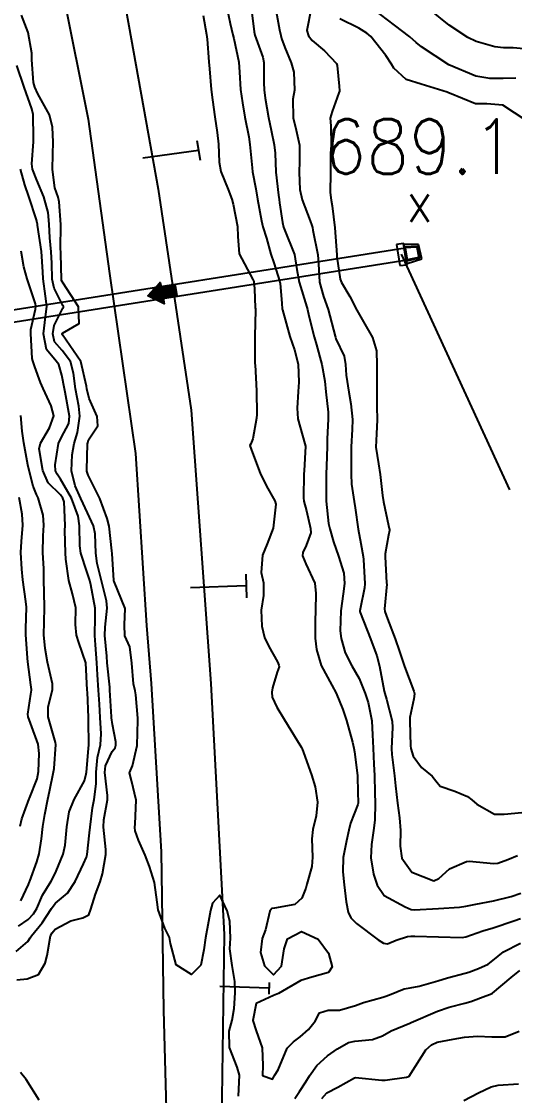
# Model space of a CAD drawing. Header units: metres. Extents: x 298520 to 308411, y 7433745 to 7450750.
# Drawn here: x 300843.5 to 300879.5, y 7448219.8 to 7448298.3 of the extents above; entities that cross this region are included whole.
import ezdxf
from ezdxf.enums import TextEntityAlignment as Align

# ---------------------------------------------------------------- set-up
doc = ezdxf.new("R2010")
doc.units = ezdxf.units.M
doc.header["$LTSCALE"] = 10
doc.linetypes.add('CONTINUO', pattern=[0])
doc.linetypes.add('TRACEJADO', pattern=[8.7, 8, -0.7])
for name, color, linetype in [('BUEIRO', 151, 'Continuous'), ('Curvas de Nivel 1m', 11, 'Continuous'), ('Curvas de Nivel 5m', 15, 'Continuous'), ('Linha Férrea', 251, 'TRACKS'), ('Pontos Cotados', 45, 'Continuous'), ('Pórtico', 62, 'Continuous'), ('TEXTO', 45, 'Continuous')]:
    doc.layers.add(name, color=color, linetype=linetype)
doc.styles.add('Style-STANDARD', font='STANDARD.shx')
doc.linetypes.add('TRACKS', pattern='A,0.15,[130,ltypeshp.shx,S=0.25,R=0,X=0,Y=0],0.15', length=0.3)

# ---------------------------------------------------------------- blocks, each defined once
blk = doc.blocks.new('ELVTXT_55')
at = {"layer": 'Pontos Cotados', "linetype": 'Continuous', "style": 'Style-STANDARD'}
for s, height, p in [('689.1', 4, (0, 4)), ('x', 3, (0, 0))]:
    blk.add_text(s, height=height, dxfattribs=at).set_placement(p, align=Align.MIDDLE_CENTER)

msp = doc.modelspace()

# ---------------------------------------------------------------- hatches: boundary and pattern name
at = {"layer": 'TEXTO'}
msp.add_hatch(color=256, dxfattribs=at).paths.add_polyline_path([(300854.861, 7448278.284), (300853.862, 7448278.103), (300853.939, 7448277.68), (300852.73, 7448278.272), (300853.653, 7448279.252), (300853.73, 7448278.83), (300854.729, 7448279.011)])

# ---------------------------------------------------------------- linework, layer by layer
at = {"layer": 'BUEIRO', "linetype": 'TRACEJADO', "flags": 128}
for points in [[(300837.455, 7448276.392), (300871.548, 7448281.778)], [(300837.581, 7448275.501), (300871.689, 7448280.889)]]:
    msp.add_lwpolyline(points, dxfattribs=at)
at = {"layer": 'BUEIRO', "linetype": 'CONTINUO'}
for points in [[(300871.164, 7448280.474, 688.733), (300871.674, 7448280.539, 688.734), (300871.424, 7448282.082, 688.728), (300870.929, 7448282.008, 688.726)], [(300870.929, 7448282.008, 688.726), (300871.164, 7448280.474, 688.733)], [(300871.674, 7448280.539, 688.734), (300871.707, 7448280.571, 688.59), (300871.698, 7448280.627, 688.45), (300871.665, 7448280.833, 688.446), (300871.505, 7448281.823, 688.45), (300871.474, 7448282.013, 688.449), (300871.465, 7448282.073, 688.605), (300871.424, 7448282.082, 688.728)], [(300872.529, 7448282.013, 688.302), (300871.474, 7448282.013, 688.449)], [(300871.665, 7448280.833, 688.446), (300872.603, 7448281.034, 688.292), (300872.443, 7448281.869, 688.298), (300871.505, 7448281.823, 688.45)], [(300871.505, 7448281.823, 688.45), (300871.548, 7448281.778, 687.752), (300871.69, 7448280.885, 687.764), (300871.665, 7448280.833, 688.446)], [(300872.413, 7448281.815, 687.707), (300871.548, 7448281.778, 687.752)], [(300872.443, 7448281.869, 688.298), (300872.413, 7448281.815, 687.707), (300872.551, 7448281.06, 687.717), (300872.603, 7448281.034, 688.292)], [(300872.766, 7448280.963, 688.285), (300872.529, 7448282.013, 688.302)], [(300872.551, 7448281.06, 687.717), (300871.69, 7448280.885, 687.764)], [(300871.698, 7448280.627, 688.45), (300872.766, 7448280.963, 688.285)]]:
    msp.add_polyline3d(points, dxfattribs=at)
at = {"layer": 'Curvas de Nivel 1m', "flags": 128}
for points, elevation in [([(300858.526, 7448299.343), (300858.765, 7448298.164), (300858.959, 7448297.338), (300859.027, 7448297.061), (300859.389, 7448295.333), (300859.448, 7448294.61), (300859.517, 7448293.332), (300859.65, 7448292.379), (300859.838, 7448291.328), (300860.115, 7448289.879), (300860.2, 7448289.325), (300860.359, 7448287.609), (300860.399, 7448287.322), (300860.624, 7448286.09), (300860.764, 7448285.318), (300861.039, 7448283.755), (300861.154, 7448283.312), (300861.408, 7448282.48), (300861.731, 7448281.302), (300861.944, 7448280.687), (300862.396, 7448279.292), (300862.418, 7448279.169), (300862.527, 7448277.735), (300862.564, 7448277.29), (300862.576, 7448277.236), (300863.126, 7448275.284), (300863.455, 7448274.309), (300863.723, 7448273.278), (300863.782, 7448271.948), (300863.737, 7448271.277), (300863.648, 7448270.06), (300863.71, 7448269.277), (300864.229, 7448267.447), (300864.261, 7448267.271), (300864.165, 7448265.483), (300864.153, 7448265.272), (300864.11, 7448263.518), (300864.151, 7448263.272), (300864.346, 7448262.552), (300864.638, 7448261.267), (300864.655, 7448260.94), (300864.314, 7448260.023), (300864.069, 7448259.51), (300864.05, 7448259.273), (300864.297, 7448258.694), (300864.946, 7448257.263), (300865.02, 7448256.514), (300864.996, 7448255.263), (300864.984, 7448254.525), (300864.976, 7448253.263), (300865.067, 7448252.419), (300865.423, 7448251.258), (300866.191, 7448249.807), (300866.504, 7448249.245), (300866.986, 7448248.052), (300867.271, 7448247.233), (300867.712, 7448245.653), (300867.8, 7448245.225), (300867.849, 7448244.943), (300868.058, 7448243.221), (300868.065, 7448243.173), (300868.101, 7448242.001), (300868.12, 7448241.22), (300868.114, 7448241.198), (300868.091, 7448241.11), (300867.565, 7448239.733), (300867.433, 7448239.229), (300867.257, 7448238.434), (300867.022, 7448237.235), (300866.984, 7448236.188), (300867.09, 7448235.234), (300867.249, 7448233.987), (300867.379, 7448233.229), (300867.572, 7448232.81), (300867.985, 7448232.403), (300869.585, 7448231.204), (300869.969, 7448230.958), (300870.253, 7448230.912), (300870.895, 7448231.191), (300871.711, 7448231.447), (300871.976, 7448231.47), (300872.269, 7448231.469), (300873.976, 7448231.425), (300875.725, 7448231.383), (300875.976, 7448231.429), (300877.24, 7448231.858), (300877.983, 7448232.088), (300879.489, 7448232.588), (300879.99, 7448232.781)], 694), ([(300860.301, 7448299.325), (300860.517, 7448297.562), (300860.567, 7448297.322), (300860.748, 7448296.783), (300861.135, 7448295.712), (300861.211, 7448295.313), (300861.226, 7448293.821), (300861.239, 7448293.312), (300861.306, 7448292.709), (300861.554, 7448291.307), (300861.753, 7448290.383), (300861.982, 7448289.3), (300862.047, 7448288.689), (300862.102, 7448287.298), (300862.281, 7448285.632), (300862.333, 7448285.294), (300862.371, 7448285.054), (300862.596, 7448283.634), (300862.666, 7448283.289), (300862.716, 7448283.164), (300863.452, 7448281.281), (300863.634, 7448280.198), (300863.799, 7448279.277), (300864.357, 7448277.439), (300864.404, 7448277.271), (300864.516, 7448276.801), (300864.897, 7448275.266), (300865.058, 7448274.694), (300865.462, 7448273.26), (300865.684, 7448272.028), (300865.764, 7448271.257), (300865.918, 7448269.765), (300865.925, 7448269.255), (300865.852, 7448267.813), (300865.854, 7448267.255), (300865.813, 7448265.824), (300865.788, 7448265.256), (300865.765, 7448263.85), (300865.784, 7448263.256), (300865.959, 7448261.632), (300866.036, 7448261.253), (300866.319, 7448260.293), (300866.682, 7448259.244), (300867.057, 7448258.005), (300867.114, 7448257.238), (300867.027, 7448256.483), (300866.843, 7448255.241), (300866.797, 7448253.8), (300866.872, 7448253.24), (300867.176, 7448252.189), (300867.663, 7448251.228), (300868.199, 7448250.299), (300868.632, 7448249.216), (300868.841, 7448248.548), (300869.113, 7448247.21), (300869.168, 7448246.189), (300869.203, 7448245.209), (300869.272, 7448244.058), (300869.307, 7448243.208), (300869.346, 7448241.962), (300869.364, 7448241.207), (300869.33, 7448239.952), (300869.245, 7448239.208), (300869.088, 7448238.174), (300869.043, 7448237.21), (300869.241, 7448235.998), (300869.501, 7448235.205), (300870.012, 7448234.458), (300871.557, 7448233.627), (300871.995, 7448233.425), (300872.209, 7448233.391), (300873.997, 7448233.511), (300875.535, 7448233.597), (300875.998, 7448233.671), (300876.705, 7448233.824), (300878.003, 7448234.065), (300879.291, 7448234.376), (300880.008, 7448234.623)], 693), ([(300862.084, 7448299.3), (300862.364, 7448297.691), (300862.461, 7448297.294), (300862.522, 7448297.065), (300862.744, 7448296.423), (300863.21, 7448295.285), (300863.409, 7448294.6), (300863.452, 7448293.283), (300863.347, 7448292.639), (300863.353, 7448291.283), (300863.588, 7448290.366), (300863.826, 7448289.278), (300863.832, 7448288.097), (300863.803, 7448287.278), (300863.858, 7448286.044), (300864.016, 7448285.276), (300864.598, 7448283.747), (300864.74, 7448283.413), (300864.773, 7448283.267), (300864.805, 7448283.053), (300865.157, 7448281.264), (300865.213, 7448280.607), (300865.287, 7448279.263), (300865.57, 7448278.222), (300865.911, 7448277.256), (300866.429, 7448275.316), (300866.448, 7448275.25), (300866.492, 7448275.132), (300867.094, 7448273.856), (300867.181, 7448273.239), (300867.241, 7448272.459), (300867.429, 7448271.235), (300867.571, 7448270.37), (300867.705, 7448269.231), (300867.683, 7448268.498), (300867.597, 7448267.232), (300867.612, 7448266.004), (300867.611, 7448265.231), (300867.629, 7448264.494), (300867.824, 7448263.228), (300867.896, 7448262.774), (300868.126, 7448261.223), (300868.317, 7448260.174), (300868.484, 7448259.218), (300868.506, 7448259.013), (300868.598, 7448257.217), (300868.575, 7448256.921), (300868.255, 7448255.367), (300868.228, 7448255.245), (300868.227, 7448255.22), (300868.226, 7448255.194), (300868.252, 7448255.124), (300869.007, 7448253.212), (300869.473, 7448251.955), (300869.685, 7448251.205), (300870.008, 7448249.379), (300870.057, 7448249.201), (300870.179, 7448248.799), (300870.597, 7448247.196), (300870.636, 7448246.715), (300870.561, 7448245.196), (300870.579, 7448244.745), (300870.76, 7448243.194), (300870.84, 7448242.458), (300870.996, 7448241.191), (300871.133, 7448240.134), (300871.208, 7448239.189), (300871.183, 7448238.057), (300871.31, 7448237.187), (300872.027, 7448236.145), (300873.645, 7448235.529), (300874.021, 7448235.703), (300874.781, 7448236.393), (300876.04, 7448236.942), (300876.219, 7448236.949), (300878.038, 7448236.779), (300878.321, 7448236.815), (300879.051, 7448237.09), (300879.751, 7448237.377)], 692), ([(300864.67, 7448299.271), (300864.375, 7448297.657), (300864.48, 7448297.273), (300864.749, 7448296.921), (300865.647, 7448296.162), (300866.534, 7448295.243), (300866.592, 7448295.102), (300866.716, 7448293.583), (300866.743, 7448293.24), (300866.74, 7448293.212), (300866.711, 7448293.107), (300866.214, 7448291.723), (300866.07, 7448291.249), (300866.118, 7448290.689), (300866.131, 7448289.248), (300866.099, 7448288.69), (300866.088, 7448287.248), (300866.064, 7448285.805), (300866.132, 7448285.247), (300866.216, 7448284.853), (300866.415, 7448283.243), (300866.549, 7448281.265), (300866.562, 7448281.125), (300866.793, 7448279.494), (300866.895, 7448279.245), (300867.51, 7448278.212), (300868.014, 7448277.228), (300868.51, 7448276.368), (300869.163, 7448275.213), (300869.453, 7448274.241), (300869.483, 7448273.21), (300869.482, 7448272.186), (300869.487, 7448271.21), (300869.472, 7448270.17), (300869.501, 7448269.209), (300869.447, 7448268.175), (300869.404, 7448267.21), (300869.59, 7448266.003), (300869.728, 7448265.206), (300869.883, 7448263.68), (300869.956, 7448263.204), (300870.336, 7448261.483), (300870.389, 7448261.255), (300870.404, 7448261.199), (300870.403, 7448261.128), (300870.326, 7448260.767), (300870.086, 7448259.423), (300870.083, 7448259.202), (300870.198, 7448257.286), (300870.2, 7448257.201), (300870.052, 7448255.406), (300870.065, 7448255.202), (300870.248, 7448254.663), (300870.82, 7448253.194), (300871.139, 7448252.276), (300871.504, 7448251.187), (300872.186, 7448249.375), (300872.23, 7448249.179), (300872.179, 7448248.821), (300871.9, 7448247.448), (300871.892, 7448247.183), (300871.942, 7448245.376), (300871.959, 7448245.182), (300872.127, 7448244.624), (300872.755, 7448243.806), (300873.524, 7448243.159), (300873.791, 7448242.836), (300874.106, 7448242.429), (300875.175, 7448242.066), (300876.098, 7448241.681), (300876.418, 7448241.447), (300876.778, 7448241.12), (300878.082, 7448240.387), (300878.793, 7448240.382), (300880.084, 7448240.505)], 691), ([(300879.644, 7448294.17), (300878.723, 7448294.145), (300877.744, 7448294.135), (300876.725, 7448294.311), (300874.733, 7448295.15), (300872.746, 7448296.458), (300872.353, 7448296.78), (300871.89, 7448297.183), (300870.766, 7448298.055), (300869.248, 7448299.215)], 692), ([(300880.745, 7448296.276), (300879.447, 7448296.392), (300878.746, 7448296.38), (300878.094, 7448296.457), (300876.75, 7448296.855), (300876.129, 7448297.136), (300874.766, 7448298.035), (300873.376, 7448299.164)], 693), ([(300880.403, 7448291.083), (300878.699, 7448292.2), (300877.526, 7448292.293), (300876.7, 7448292.297), (300874.795, 7448293.066), (300874.712, 7448293.102), (300874.61, 7448293.151), (300872.719, 7448293.732), (300871.617, 7448294.081), (300870.73, 7448294.904), (300870.552, 7448295.202), (300870.128, 7448295.817), (300869.034, 7448297.217), (300868.757, 7448297.462), (300868.171, 7448297.817), (300866.772, 7448298.517)], 691), ([(300843.158, 7448228.291), (300843.931, 7448228.366), (300844.752, 7448228.685), (300845.232, 7448229.497), (300845.376, 7448230.072), (300845.623, 7448231.493), (300845.736, 7448231.732), (300845.978, 7448231.98), (300847.115, 7448232.604), (300847.987, 7448232.819), (300848.418, 7448233.026), (300848.584, 7448233.454), (300848.922, 7448234.538), (300849.265, 7448235.448), (300849.436, 7448236.039), (300849.678, 7448237.444), (300849.672, 7448237.818), (300849.504, 7448239.446), (300849.527, 7448239.989), (300849.791, 7448241.443), (300849.794, 7448241.745), (300849.588, 7448243.445), (300849.636, 7448243.929), (300850.136, 7448244.96), (300850.341, 7448245.236), (300850.406, 7448245.436), (300850.393, 7448245.684), (300850.158, 7448246.94), (300850.097, 7448247.441), (300850.09, 7448247.514), (300849.968, 7448249.442), (300849.953, 7448249.676), (300849.778, 7448251.444), (300849.733, 7448251.93), (300849.602, 7448253.446), (300849.619, 7448254.067), (300849.768, 7448255.445), (300849.728, 7448255.978), (300849.359, 7448257.449), (300849.043, 7448258.705), (300848.936, 7448259.454), (300848.895, 7448260.884), (300848.776, 7448261.456), (300848.342, 7448262.415), (300847.847, 7448263.465), (300847.438, 7448264.394), (300847.173, 7448265.472), (300847.206, 7448266.656), (300847.364, 7448267.47), (300847.604, 7448268.275), (300847.769, 7448269.467), (300847.694, 7448270.207), (300847.465, 7448271.47), (300847.315, 7448272.621), (300847.093, 7448273.474), (300846.481, 7448274.27), (300845.915, 7448274.917), (300845.786, 7448275.491), (300845.901, 7448276.09), (300846.521, 7448277.362), (300846.569, 7448277.432), (300846.567, 7448277.48), (300846.524, 7448277.56), (300845.884, 7448278.837), (300845.754, 7448279.492), (300845.726, 7448280.663), (300845.668, 7448281.493), (300845.577, 7448282.496), (300845.529, 7448283.496), (300845.448, 7448284.344), (300845.134, 7448285.502), (300844.631, 7448286.712), (300844.314, 7448287.513), (300844.26, 7448287.901), (300844.372, 7448289.513), (300844.382, 7448289.797), (300844.352, 7448291.513), (300844.268, 7448291.936), (300843.7, 7448293.52), (300843.155, 7448295.099)], 694), ([(300843.12, 7448230.354), (300843.966, 7448231.078), (300844.13, 7448231.349), (300844.243, 7448231.507), (300845.025, 7448232.457), (300845.709, 7448233.493), (300845.809, 7448233.678), (300845.999, 7448233.889), (300846.871, 7448234.616), (300847.417, 7448235.469), (300848.036, 7448236.774), (300848.252, 7448237.247), (300848.306, 7448237.457), (300848.481, 7448239.033), (300848.514, 7448239.455), (300848.689, 7448240.849), (300848.81, 7448241.453), (300848.955, 7448242.6), (300848.953, 7448243.452), (300849.053, 7448244.527), (300849.277, 7448245.449), (300849.341, 7448246.258), (300849.257, 7448247.449), (300849.201, 7448248.421), (300849.146, 7448249.45), (300849.071, 7448250.58), (300849.003, 7448251.452), (300848.905, 7448252.774), (300848.869, 7448253.454), (300848.897, 7448254.802), (300848.886, 7448255.454), (300848.583, 7448257.152), (300848.503, 7448257.458), (300848.289, 7448258.112), (300847.846, 7448259.465), (300847.77, 7448260.006), (300847.758, 7448261.466), (300847.649, 7448262.157), (300847.158, 7448263.472), (300846.367, 7448264.865), (300846.11, 7448265.224), (300845.995, 7448265.486), (300845.958, 7448265.907), (300846.214, 7448267.483), (300846.407, 7448267.891), (300846.955, 7448268.937), (300847.018, 7448269.474), (300846.695, 7448271.232), (300846.651, 7448271.478), (300846.463, 7448272.47), (300846.241, 7448273.254), (300846.045, 7448273.486), (300845.329, 7448274.345), (300845.105, 7448275.501), (300845.27, 7448276.74), (300845.368, 7448277.497), (300845.264, 7448278.233), (300845.081, 7448279.502), (300845.062, 7448280.016), (300844.962, 7448281.504), (300844.68, 7448283.421), (300844.671, 7448283.509), (300844.662, 7448283.578), (300844.596, 7448283.818), (300844.036, 7448285.516), (300843.757, 7448286.388), (300843.437, 7448287.522)], 693), ([(300843.284, 7448232.213), (300843.985, 7448232.698), (300844.393, 7448233.101), (300844.622, 7448233.504), (300845.034, 7448234.473), (300845.673, 7448235.494), (300845.805, 7448235.713), (300846.03, 7448236.232), (300846.549, 7448237.482), (300846.704, 7448238.134), (300846.808, 7448239.479), (300846.994, 7448240.562), (300847.364, 7448241.471), (300848.107, 7448242.84), (300848.24, 7448243.331), (300848.254, 7448243.459), (300848.399, 7448245.197), (300848.42, 7448245.457), (300848.401, 7448247.217), (300848.394, 7448247.458), (300848.321, 7448249.319), (300848.315, 7448249.459), (300848.213, 7448251.46), (300847.687, 7448252.927), (300847.526, 7448253.467), (300847.456, 7448254.252), (300847.469, 7448255.468), (300847.241, 7448256.497), (300846.969, 7448257.473), (300846.757, 7448259.016), (300846.725, 7448259.476), (300846.683, 7448261.121), (300846.688, 7448261.476), (300846.621, 7448263.206), (300846.537, 7448263.478), (300846.355, 7448263.73), (300845.463, 7448264.592), (300845.068, 7448265.5), (300844.805, 7448267.096), (300844.887, 7448267.503), (300845.543, 7448268.622), (300845.86, 7448269.488), (300845.684, 7448270.241), (300845.093, 7448271.5), (300844.896, 7448271.942), (300844.469, 7448273.076), (300844.33, 7448273.511), (300844.289, 7448273.697), (300844.177, 7448275.513), (300844.198, 7448275.813), (300844.52, 7448277.301), (300844.546, 7448277.486), (300844.548, 7448277.51), (300844.546, 7448277.532), (300844.525, 7448277.67), (300843.922, 7448279.516), (300843.681, 7448280.39), (300843.487, 7448281.521)], 692), ([(300843.452, 7448234.064), (300844.019, 7448235.254), (300844.094, 7448235.437), (300844.119, 7448235.509), (300844.63, 7448236.911), (300844.806, 7448237.502), (300844.964, 7448238.591), (300845.066, 7448239.5), (300845.217, 7448240.358), (300845.434, 7448241.497), (300845.556, 7448242.038), (300845.854, 7448243.493), (300845.883, 7448243.726), (300846.016, 7448245.491), (300845.998, 7448245.638), (300845.451, 7448247.497), (300845.466, 7448248.201), (300845.771, 7448249.494), (300845.761, 7448249.923), (300845.408, 7448251.498), (300845.238, 7448252.509), (300845.15, 7448253.496), (300845.166, 7448254.42), (300845.199, 7448255.496), (300845.167, 7448256.6), (300845.148, 7448257.497), (300845.127, 7448258.333), (300845.063, 7448259.499), (300845.101, 7448260.719), (300845.143, 7448261.498), (300845.094, 7448262.252), (300844.729, 7448263.504), (300844.602, 7448263.753), (300844.361, 7448264.364), (300844.063, 7448265.513), (300843.976, 7448265.917), (300843.676, 7448267.517), (300843.554, 7448268.376), (300843.469, 7448269.52)], 691), ([(300863.497, 7448219.606), (300863.836, 7448220.139), (300864.286, 7448220.826), (300864.549, 7448221.263), (300865.091, 7448222.027), (300865.868, 7448222.745), (300866.602, 7448223.239), (300867.408, 7448223.699), (300867.882, 7448223.814), (300869.16, 7448223.931), (300869.888, 7448224.202), (300870.53, 7448224.557), (300871.902, 7448225.132), (300871.934, 7448225.148), (300871.986, 7448225.179), (300873.911, 7448226.007), (300874.768, 7448226.288), (300875.917, 7448226.582), (300876.347, 7448226.698), (300877.449, 7448227.115), (300877.792, 7448227.243), (300877.925, 7448227.317), (300879.307, 7448228.46), (300879.942, 7448228.978)], 696), ([(300865.456, 7448219.626), (300865.835, 7448220.027), (300866.625, 7448220.454), (300867.852, 7448221.13), (300867.927, 7448221.144), (300869.849, 7448220.956), (300870.087, 7448220.96), (300871.647, 7448221.182), (300871.814, 7448221.219), (300871.854, 7448221.257), (300873.068, 7448223.162), (300873.485, 7448223.55), (300873.882, 7448223.732), (300875.062, 7448223.961), (300875.887, 7448224.094), (300876.838, 7448224.171), (300877.888, 7448224.118), (300878.851, 7448224.133), (300879.895, 7448224.532)], 697), ([(300844.8, 7448219.5), (300843.848, 7448220.998), (300843.423, 7448221.514)], 694), ([(300875.828, 7448219.466), (300876.922, 7448220.033), (300877.843, 7448220.477), (300878.361, 7448220.586), (300879.847, 7448220.699)], 698)]:
    msp.add_lwpolyline(points, dxfattribs=dict(at, elevation=elevation))
at = {"layer": 'Curvas de Nivel 5m', "flags": 128}
for points, elevation in [([(300859.376, 7448219.779), (300859.45, 7448221.324), (300859.266, 7448221.919), (300858.705, 7448223.332), (300858.675, 7448224.549), (300858.897, 7448225.33), (300859.054, 7448226.186), (300859.123, 7448227.328), (300859.099, 7448228.16), (300858.899, 7448229.33), (300858.738, 7448230.555), (300858.792, 7448231.332), (300858.733, 7448232.585), (300858.534, 7448233.335), (300858.01, 7448234.471), (300857.461, 7448233.889), (300857.328, 7448233.35), (300857.179, 7448232.546), (300856.962, 7448231.355), (300856.844, 7448230.472), (300856.616, 7448229.36), (300855.936, 7448228.678), (300854.822, 7448229.381), (300854.398, 7448230.954), (300854.317, 7448231.387), (300853.98, 7448232.06), (300853.504, 7448233.395), (300853.429, 7448233.968), (300853.22, 7448235.398), (300852.86, 7448236.576), (300852.535, 7448237.405), (300852.054, 7448238.482), (300851.823, 7448239.176), (300851.781, 7448239.414), (300851.803, 7448239.678), (300851.889, 7448241.413), (300851.543, 7448242.854), (300851.394, 7448243.421), (300851.616, 7448243.922), (300851.959, 7448245.413), (300852, 7448247.251), (300851.998, 7448247.412), (300851.867, 7448249.102), (300851.815, 7448249.416), (300851.7, 7448249.908), (300851.564, 7448251.42), (300851.413, 7448252.61), (300851.054, 7448253.428), (300851.033, 7448254.221), (300851.089, 7448255.427), (300850.282, 7448257.39), (300850.264, 7448257.44), (300850.259, 7448257.464), (300850.129, 7448259.442), (300850.12, 7448259.628), (300849.917, 7448261.444), (300849.779, 7448262.005), (300849.241, 7448263.451), (300848.37, 7448265.153), (300848.283, 7448265.461), (300848.272, 7448265.563), (300848.339, 7448267.461), (300848.346, 7448267.518), (300848.406, 7448267.734), (300849.091, 7448268.779), (300849.026, 7448269.454), (300848.443, 7448270.776), (300848.27, 7448271.462), (300848.247, 7448271.67), (300847.837, 7448273.466), (300846.492, 7448275.427), (300846.471, 7448275.458), (300846.464, 7448275.48), (300846.47, 7448275.504), (300846.494, 7448275.535), (300847.726, 7448276.247), (300847.667, 7448277.469), (300846.54, 7448279.194), (300846.437, 7448279.377), (300846.418, 7448279.482), (300846.388, 7448281.309), (300846.379, 7448281.483), (300846.368, 7448281.681), (300846.39, 7448283.483), (300846.266, 7448285.141), (300846.176, 7448285.487), (300845.946, 7448286.167), (300845.763, 7448287.493), (300845.787, 7448288.626), (300845.815, 7448289.493), (300845.783, 7448290.602), (300845.547, 7448291.497), (300844.706, 7448293.024), (300844.472, 7448293.512), (300844.386, 7448293.843), (300844.272, 7448295.515), (300844.252, 7448296.003), (300843.982, 7448297.518), (300843.513, 7448298.785)], 695), ([(300856.774, 7448298.751), (300857.025, 7448297.357), (300857.074, 7448297.032), (300857.208, 7448295.355), (300857.239, 7448294.843), (300857.361, 7448293.354), (300857.457, 7448292.597), (300857.649, 7448291.35), (300857.821, 7448290.199), (300857.906, 7448289.348), (300857.954, 7448288.043), (300858.085, 7448287.346), (300858.623, 7448286.038), (300858.883, 7448285.337), (300858.978, 7448284.968), (300859.305, 7448283.333), (300859.322, 7448282.593), (300859.41, 7448281.332), (300860.409, 7448279.457), (300860.482, 7448279.321), (300860.537, 7448278.767), (300860.598, 7448277.393), (300860.605, 7448277.319), (300860.616, 7448277.224), (300860.566, 7448275.319), (300860.556, 7448273.401), (300860.561, 7448273.319), (300860.575, 7448273.215), (300860.694, 7448271.316), (300860.714, 7448269.604), (300860.683, 7448269.316), (300860.408, 7448267.806), (300860.268, 7448267.457), (300860.203, 7448267.322), (300860.395, 7448266.791), (300860.948, 7448265.311), (300861.408, 7448264.349), (300862.024, 7448263.295), (300862.094, 7448263.037), (300861.912, 7448261.296), (300861.469, 7448260.15), (300861.116, 7448259.308), (300861.037, 7448258.055), (300861.188, 7448257.306), (300861.204, 7448256.371), (300861.024, 7448255.308), (300861.069, 7448254.136), (300861.27, 7448253.304), (300861.58, 7448252.653), (300862.215, 7448251.514), (300862.322, 7448251.289), (300862.345, 7448251.155), (300862.205, 7448250.77), (300861.85, 7448249.633), (300861.799, 7448249.296), (300861.835, 7448248.95), (300862.172, 7448248.206), (300862.722, 7448247.284), (300863.65, 7448245.765), (300863.974, 7448245.272), (300864.028, 7448245.168), (300864.129, 7448244.888), (300864.714, 7448243.264), (300864.969, 7448242.397), (300865.137, 7448241.26), (300865.056, 7448240.282), (300864.805, 7448239.263), (300864.717, 7448238.602), (300864.782, 7448237.263), (300864.739, 7448236.56), (300864.369, 7448235.267), (300864.289, 7448234.997), (300864.008, 7448234.26), (300863.488, 7448233.791), (300861.996, 7448233.519), (300861.808, 7448233.49), (300861.656, 7448233.303), (300861.337, 7448231.949), (300861.109, 7448231.309), (300860.981, 7448230.286), (300861.265, 7448229.307), (300861.937, 7448228.664), (300862.51, 7448229.291), (300862.696, 7448230.555), (300862.953, 7448231.285), (300863.979, 7448231.828), (300865.189, 7448231.258), (300865.958, 7448230.246), (300866.216, 7448229.246), (300865.939, 7448228.827), (300864.72, 7448228.478), (300863.933, 7448228.242), (300862.292, 7448227.294), (300861.921, 7448227.147), (300860.66, 7448226.568), (300860.421, 7448225.315), (300860.653, 7448224.551), (300861.088, 7448223.308), (300861.15, 7448222.017), (300861.116, 7448221.307), (300861.849, 7448221.035), (300861.943, 7448221.207), (300861.995, 7448221.298), (300862.264, 7448221.701), (300862.922, 7448223.284), (300863.397, 7448223.761), (300863.886, 7448224.113), (300864.489, 7448224.669), (300864.961, 7448225.259), (300865.297, 7448225.868), (300865.911, 7448226.064), (300866.747, 7448226.073), (300867.915, 7448226.419), (300868.499, 7448226.633), (300869.921, 7448227.029), (300870.057, 7448227.063), (300870.401, 7448227.195), (300871.483, 7448227.629), (300871.928, 7448227.703), (300872.576, 7448227.817), (300873.934, 7448228.222), (300874.642, 7448228.437), (300875.939, 7448228.783), (300876.209, 7448228.859), (300876.901, 7448229.12), (300877.617, 7448229.444), (300877.952, 7448229.698), (300878.733, 7448230.327), (300879.971, 7448230.972)], 695), ([(300843.402, 7448239.517), (300843.541, 7448240.045), (300844.062, 7448241.51), (300844.072, 7448241.531), (300844.094, 7448241.574), (300844.649, 7448242.964), (300844.752, 7448243.504), (300844.802, 7448244.835), (300844.716, 7448245.504), (300844.158, 7448247.039), (300843.992, 7448247.512), (300843.973, 7448247.704), (300844.179, 7448249.152), (300844.232, 7448249.46), (300844.236, 7448249.509), (300844.188, 7448249.833), (300843.963, 7448251.513), (300843.941, 7448251.787), (300843.826, 7448253.514), (300843.815, 7448253.936), (300843.86, 7448255.514), (300843.829, 7448255.944), (300843.61, 7448257.517), (300843.523, 7448258.286), (300843.449, 7448259.519), (300843.507, 7448260.326), (300843.596, 7448261.517), (300843.555, 7448262.303), (300843.329, 7448263.52)], 690)]:
    msp.add_lwpolyline(points, dxfattribs=dict(at, elevation=elevation))
at = {"layer": 'Linha Férrea', "flags": 128}
for points in [[(298729.261, 7450749.95), (298734.809, 7450730.65), (298742.343, 7450703.451), (298750.119, 7450676.237), (298757.889, 7450649.199), (298765.189, 7450623.712), (298769.985, 7450606.424), (298776.494, 7450583.287), (298783.055, 7450560.248), (298788.164, 7450542.214), (298793.821, 7450521.584), (298798.125, 7450506.606), (298804.386, 7450484.418), (298809.295, 7450466.837), (298814.551, 7450448.858), (298819.559, 7450431.225), (298826.267, 7450408.649), (298831.926, 7450389.314), (298837.135, 7450370.779), (298842.092, 7450352.398), (298847.802, 7450331.823), (298852.149, 7450316.412), (298858.34, 7450294.769), (298862.969, 7450278.965), (298867.952, 7450260.088), (298870.924, 7450249.95), (298873.722, 7450238.982), (298878.355, 7450222.697), (298882.025, 7450210.358), (298885.603, 7450197.651), (298890.189, 7450181.049), (298894.637, 7450166.006), (298898.995, 7450149.812), (298904.361, 7450131.79), (298908.122, 7450117.709), (298911.93, 7450103.946), (298916.104, 7450089.039), (298920.554, 7450073.399), (298923.212, 7450064.319), (298926.468, 7450052.577), (298930.321, 7450038.956), (298934.723, 7450023.223), (298938.252, 7450011.622), (298941.509, 7449999.193), (298944.399, 7449989.651), (298947.701, 7449977.682), (298952.335, 7449961.49), (298956.967, 7449946.581), (298961.92, 7449929.017), (298965.909, 7449915.258), (298970.082, 7449900.905), (298973.936, 7449887.787), (298977.788, 7449874.853), (298981.549, 7449862.469), (298986.366, 7449847.197), (298989.852, 7449836.37), (298994.575, 7449822.337), (298999.437, 7449807.292), (299004.068, 7449794.269), (299008.7, 7449781.657), (299013.057, 7449770.328), (299018.285, 7449757.718), (299022.322, 7449748.037), (299026.817, 7449737.63), (299031.861, 7449726.852), (299036.814, 7449716.896), (299043.096, 7449705.205), (299047.821, 7449696.534), (299054.335, 7449685.572), (299060.664, 7449675.852), (299069.469, 7449663.104), (299077.541, 7449652.872), (299085.429, 7449643.336), (299089.832, 7449637.784), (299098.728, 7449628.561), (299107.993, 7449618.793), (299117.442, 7449610.031), (299127.077, 7449601.223), (299138.453, 7449591.782), (299150.409, 7449582.651), (299162.779, 7449573.982), (299174.004, 7449567.002), (299185.962, 7449560.295), (299199.698, 7449553.222), (299213.253, 7449547.024), (299227.033, 7449541.5), (299241.999, 7449536.525), (299258.424, 7449531.831), (299277.224, 7449527.814), (299295.935, 7449525.032), (299311.589, 7449523.57), (299326.876, 7449522.883), (299340.975, 7449522.747), (299353.572, 7449523.111), (299369.274, 7449524.069), (299382.826, 7449525.211), (299396.609, 7449526.717), (299414.178, 7449529.501), (299430.969, 7449532.603), (299440.142, 7449534.839), (299451.094, 7449537.487), (299469.666, 7449542.917), (299486.963, 7449547.755), (299510.376, 7449554.83), (299531.414, 7449561.037), (299544.903, 7449564.894), (299559.186, 7449569.068), (299590.197, 7449576.665), (299616.417, 7449582.259), (299645.03, 7449585.805), (299675.251, 7449587.635), (299705.522, 7449586.259), (299732.882, 7449582.825), (299762.581, 7449576.088), (299791.888, 7449566.944), (299816.217, 7449556.896), (299840.774, 7449544.781), (299859.676, 7449534.387), (299878.529, 7449521.308), (299897.376, 7449507.135), (299919.538, 7449486.991), (299927.658, 7449478.626), (299947.133, 7449456.962), (299961.499, 7449437.961), (299971.137, 7449424.784), (299981.869, 7449408.322), (299997.595, 7449383.682), (300016.228, 7449354.96), (300035.864, 7449324.687), (300055.136, 7449295.587), (300073.232, 7449268.397), (300085.868, 7449249.95), (300089.501, 7449244.778), (300101.211, 7449227.647), (300111.197, 7449214.14), (300124.752, 7449194.736), (300135.909, 7449179.759), (300148.296, 7449162.129), (300160.805, 7449144.566), (300173.129, 7449128.481), (300185.523, 7449112.088), (300198.402, 7449095.758), (300207.462, 7449083.98), (300220.094, 7449068.515), (300233.468, 7449051.744), (300246.778, 7449035.349), (300263.478, 7449015.076), (300277.526, 7448998.444), (300292.814, 7448981.501), (300306.688, 7448964.856), (300324.623, 7448944.393), (300340.398, 7448926.517), (300357.9, 7448907.843), (300372.755, 7448891.817), (300392.041, 7448871.054), (300410.717, 7448852.066), (300427.475, 7448834.137), (300439.245, 7448822.858), (300454.898, 7448806.525), (300473.448, 7448788.164), (300493.111, 7448768.808), (300511.705, 7448749.95), (300518.198, 7448743.612), (300525.672, 7448735.984), (300530.889, 7448730.361), (300538.141, 7448723.284), (300543.771, 7448717.624), (300548.924, 7448711.903), (300554.778, 7448706.093), (300562.444, 7448698.573), (300570.483, 7448690.198), (300580.06, 7448680.508), (300590.013, 7448670.628), (300599.102, 7448661.391), (300608.565, 7448651.702), (300616.68, 7448643.32), (300625.581, 7448633.859), (300633.62, 7448625.859), (300641.21, 7448617.858), (300649.582, 7448609.897), (300659.386, 7448599.72), (300667.387, 7448591.231), (300676.098, 7448582.784), (300683.871, 7448574.669), (300691.725, 7448567.153), (300703.33, 7448554.876), (300711.744, 7448546.351), (300718.093, 7448539.767), (300726.506, 7448530.983), (300733.153, 7448523.695), (300741.152, 7448514.418), (300747.426, 7448507.242), (300750.054, 7448504.018), (300758.169, 7448493.99), (300764.854, 7448485.238), (300772.251, 7448475.55), (300781.114, 7448462.855), (300788.178, 7448452.147), (300795.99, 7448439.115), (300802.712, 7448427.661), (300809.137, 7448414.665), (300814.959, 7448402.42), (300819.763, 7448391.601), (300824.722, 7448378.533), (300829.079, 7448366.59), (300833.249, 7448353.858), (300836.592, 7448342.438), (300839.822, 7448330.572), (300842.678, 7448317.912), (300845.758, 7448304.202), (300848.387, 7448291.169), (300849.927, 7448279.903), (300851.843, 7448266.756), (300852.632, 7448254.174), (300852.974, 7448249.95), (300853.718, 7448237.64), (300853.896, 7448226.066), (300854.164, 7448215.145), (300853.836, 7448203.832), (300853.598, 7448192.905), (300852.795, 7448182.25), (300851.991, 7448170.79), (300850.801, 7448159.302), (300849.223, 7448146.768), (300848.151, 7448135.486), (300846.96, 7448124.114), (300845.442, 7448113.546), (300844.222, 7448102.204), (300842.288, 7448090.385), (300840.978, 7448078.33), (300839.608, 7448068.386), (300838.209, 7448056.39), (300836.541, 7448045.166), (300835.023, 7448032.665), (300833.535, 7448020.341), (300832.284, 7448009.205), (300831.094, 7447998.637), (300829.874, 7447985.926), (300828.432, 7447973.713), (300826.546, 7447955.639), (300825.162, 7447943.391), (300824.986, 7447942.247), (300823.836, 7447930.96), (300822.657, 7447919.829), (300821.593, 7447909.075), (300820.243, 7447895.408), (300819.533, 7447885.934), (300818.679, 7447872.07), (300818.298, 7447858.799), (300817.927, 7447851.916), (300817.786, 7447841.862), (300817.933, 7447833.489), (300818.516, 7447815.843), (300820.361, 7447795.876), (300822.449, 7447776.733), (300825.922, 7447758.996), (300827.722, 7447750.217), (300828.687, 7447743.229), (300830.467, 7447731.539), (300833.751, 7447711.152), (300838.977, 7447681.969), (300842.161, 7447664.851), (300846.249, 7447643.566), (300856.898, 7447587.933), (300861.3, 7447564.706), (300863.731, 7447552.015), (300867.081, 7447534.8), (300870.251, 7447518.153), (300879.139, 7447471.406), (300882.717, 7447452.426), (300886.196, 7447433.436), (300890.621, 7447408.952), (300893.065, 7447393.996), (300894.895, 7447382.534), (300896.018, 7447374.923), (300897.056, 7447367.88), (300898.671, 7447355.202), (300899.884, 7447344.173), (300901.155, 7447328.57), (300902.425, 7447306.17), (300902.632, 7447290.927), (300902.643, 7447274.906), (300901.209, 7447249.806), (300899.894, 7447235.454), (300897.424, 7447214.973), (300896.24, 7447207.108, -0.017609), (300893.245, 7447191.067), (300890.79, 7447180.008), (300886.347, 7447162.337), (300883.122, 7447151.267), (300877.521, 7447133.871), (300873.858, 7447123.752), (300865.532, 7447103.056), (300859.822, 7447090.388), (300850.503, 7447071.406), (300846.315, 7447063.106), (300836.805, 7447045.834), (300827.664, 7447031.197), (300815.395, 7447013.014), (300803.069, 7446996.228), (300792.968, 7446983.245), (300781.446, 7446969.292), (300759.63, 7446945.435), (300748.36, 7446933.669), (300737.301, 7446922.447), (300720.178, 7446905.644), (300707.821, 7446893.561), (300697.057, 7446883.028), (300686.376, 7446872.224), (300676.506, 7446862.329), (300660.145, 7446845.845), (300651.989, 7446837.638), (300637.917, 7446823.835), (300624.102, 7446810.419), (300614.955, 7446801.573), (300610.107, 7446796.538), (300599.124, 7446785.64, 0.017844), (300588.776, 7446774.611), (300582.973, 7446768.596), (300572.807, 7446757.15), (300570.635, 7446754.423, -0.018804), (300566.868, 7446749.902, -0.021463), (300565.197, 7446747.771, 0.014089), (300560.744, 7446742.236), (300556.818, 7446737.065), (300549.018, 7446726.402), (300544.903, 7446720.152), (300542.989, 7446717.435), (300540.702, 7446714.014), (300534.516, 7446704.131), (300528.813, 7446694.775), (300525.37, 7446688.688), (300519.775, 7446678.443, 0.017217), (300513.559, 7446666.068), (300510.115, 7446659.471), (300505.35, 7446648.44), (300501.39, 7446638.953, 0.017957), (300498.447, 7446631.125), (300492.383, 7446614.647), (300488.086, 7446600.958), (300484.889, 7446590.082), (300482.448, 7446580.533), (300479.028, 7446566.174), (300474.999, 7446546.195), (300472.245, 7446530.076), (300469.723, 7446510.133), (300467.649, 7446494.09), (300465.343, 7446472.628), (300462.509, 7446448.283), (300460.589, 7446427.75), (300458.173, 7446403.459), (300455.716, 7446377.743), (300453.679, 7446357.578), (300451.179, 7446331.957), (300448.408, 7446302.907), (300446.096, 7446278.461), (300443.948, 7446255.986), (300443.327, 7446249.95), (300441.921, 7446236.026), (300439.714, 7446214.959), (300437.145, 7446189.663), (300434.772, 7446164.489), (300432.986, 7446145.942), (300427.675, 7446092.019), (300425.457, 7446069.071), (300422.052, 7446034.05), (300420.454, 7446017.74), (300416.946, 7445981.751), (300414.159, 7445952.95), (300410.686, 7445916.311), (300408.437, 7445891.812), (300405.718, 7445868.171), (300403.766, 7445842.739), (300401.654, 7445818.651), (300400.337, 7445806.143), (300399.876, 7445801.282), (300399.266, 7445794.558)], [(298905.363, 7450145.031), (298910.207, 7450124.873), (298915.002, 7450108.012), (298921.739, 7450085.266), (298926.98, 7450064.83), (298931.003, 7450051.742), (298934.224, 7450039.953), (298937.65, 7450027.983), (298940.458, 7450017.786), (298943.206, 7450008.624), (298945.866, 7449998.811), (298948.85, 7449988.084), (298952.218, 7449977.183), (298954.849, 7449967.637), (298957.892, 7449956.733), (298961.763, 7449943.848), (298964.896, 7449932.558), (298968.973, 7449920.293), (298972.372, 7449908.382), (298975.8, 7449896.208), (298979.287, 7449884.682), (298982.035, 7449875.079), (298985.463, 7449863.464), (298988.891, 7449853.475), (298994.252, 7449836.792), (298999.642, 7449820.007), (299004.122, 7449806.223), (299009.577, 7449791.55), (299017.072, 7449771.922), (299023.852, 7449755.78), (299031.351, 7449735.099), (299042.615, 7449714.768), (299049.157, 7449702.257), (299057.947, 7449687.795), (299067.128, 7449674.025), (299074.388, 7449663.764), (299083.266, 7449652.271), (299093.226, 7449640.21), (299104.865, 7449628.3), (299116.059, 7449616.929), (299127.188, 7449606.965), (299134.846, 7449600.398), (299146.061, 7449590.999), (299159.8, 7449581.134), (299172.881, 7449572.672), (299188.754, 7449563.553), (299203.487, 7449555.781), (299219.692, 7449548.782), (299229.285, 7449544.979), (299249.695, 7449538.196), (299264.418, 7449534.22), (299286.841, 7449530.183), (299305.276, 7449527.832), (299319.472, 7449527.113), (299340.209, 7449526.73), (299362.575, 7449527.496), (299380.335, 7449528.889), (299402.027, 7449531.43), (299418.393, 7449534.55), (299439.271, 7449538.773), (299455.546, 7449542.61), (299468.219, 7449546.447), (299486.071, 7449551.679), (299502.678, 7449556.429), (299521.873, 7449562.476), (299544.903, 7449569.511), (299558.765, 7449572.874), (299572.65, 7449576.475), (299589.389, 7449580.647), (299603.615, 7449583.903), (299623.713, 7449587.445), (299640.449, 7449589.67), (299657.813, 7449590.983), (299675.925, 7449591.554), (299694.255, 7449591.042), (299708.541, 7449590.126), (299722.182, 7449588.244), (299738.919, 7449585.56), (299759.653, 7449580.821), (299775.25, 7449576.474), (299786.436, 7449572.94), (299797.015, 7449569.282), (299807.003, 7449565.52), (299816.424, 7449561.561), (299823.596, 7449557.979), (299834.148, 7449553.022), (299842.943, 7449548.641), (299850.946, 7449544.045), (299857.58, 7449540.07), (299867.592, 7449534.039), (299879.685, 7449526.144), (299888.765, 7449519.647), (299901.686, 7449509.708), (299911.305, 7449500.703), (299920.635, 7449492.515), (299928.708, 7449484.626), (299935.814, 7449476.733), (299943.925, 7449467.258), (299951.104, 7449459.003), (299957.671, 7449450.784), (299963.484, 7449442.67), (299970.77, 7449432.303), (299976.475, 7449423.904), (299982.432, 7449414.862), (299988.891, 7449404.85), (299995.852, 7449394.443), (300002.312, 7449383.928), (300010.887, 7449370.223), (300018.781, 7449358.239), (300026.569, 7449345.892), (300033.388, 7449335.88), (300041.176, 7449324.037), (300049.358, 7449311.838), (300057.288, 7449299.745), (300065.47, 7449287.364), (300073.508, 7449275.701), (300081.011, 7449264.541), (300090.196, 7449251.298), (300091.164, 7449249.95), (300100.525, 7449236.167), (300109.403, 7449223.951), (300117.162, 7449213.187), (300127.336, 7449198.457), (300139.6, 7449181.446), (300149.952, 7449166.72), (300159.813, 7449153.466), (300168.75, 7449141.382), (300179.779, 7449126.346), (300190.932, 7449112.414), (300203.876, 7449095.222), (300217.308, 7449078.587), (300230.374, 7449062.005), (300242.887, 7449046.162), (300256.877, 7449029.774), (300272.777, 7449010.921), (300288.309, 7448992.868), (300306.303, 7448971.97), (300322.512, 7448953.54), (300337.055, 7448937.024), (300349.196, 7448923.521), (300363.433, 7448907.803), (300372.178, 7448898.27), (300387.649, 7448881.624), (300402.322, 7448866.086), (300417.298, 7448851.105), (300428.763, 7448838.962), (300440.716, 7448827.379), (300454.398, 7448813.148), (300467.461, 7448800.639), (300481.638, 7448785.533), (300502.227, 7448765.254), (300514.06, 7448753.852), (300517.826, 7448749.95), (300528.275, 7448738.976), (300540.783, 7448726.333), (300551.364, 7448715.261), (300568.358, 7448698.083), (300580.431, 7448686.447), (300591.073, 7448675.242), (300605.822, 7448659.996), (300619.827, 7448645.871), (300631.531, 7448633.85), (300641.93, 7448623.388), (300651.196, 7448614.132), (300663.21, 7448601.736), (300675.654, 7448588.967), (300686.366, 7448579.136), (300697.132, 7448567.001), (300714.307, 7448549.82), (300728.065, 7448535.254), (300742.189, 7448519.954), (300754.02, 7448506), (300763.608, 7448493.67), (300772.134, 7448482.969), (300781.594, 7448469.905), (300789.873, 7448457.453), (300798.087, 7448444.138), (300806.367, 7448430.378), (300809.353, 7448423.731), (300815.826, 7448410.715), (300822.176, 7448396.83), (300827.777, 7448382.459), (300832.26, 7448369.325), (300838.297, 7448352.647), (300842.655, 7448335.903), (300846.951, 7448318.72), (300850.061, 7448305.153), (300853.485, 7448286.05), (300855.912, 7448269.922), (300857.341, 7448249.95), (300858.33, 7448231.606), (300857.942, 7448206.205), (300856.925, 7448178.368), (300854.333, 7448156.855), (300851.333, 7448129.708), (300849.095, 7448108.502), (300845.739, 7448085.317), (300843.044, 7448064.17), (300840.396, 7448043.097), (300838.567, 7448030.951), (300837.041, 7448016.016), (300835.11, 7447994.958), (300832.975, 7447975.28), (300830.738, 7447953.623), (300829.108, 7447937.188), (300828.366, 7447933.435), (300827.045, 7447924.743), (300825.629, 7447910.191), (300824.268, 7447895.589), (300822.966, 7447881.617), (300821.953, 7447863.074), (300821.73, 7447846.352), (300821.738, 7447838.346), (300822.298, 7447822.796), (300823.264, 7447806.625), (300824.128, 7447792.391), (300826.211, 7447777.691), (300829.715, 7447760.435), (300831.501, 7447751.07), (300833.495, 7447738.255), (300836.415, 7447720.056), (300862.711, 7447579.549), (300879.787, 7447489.912), (300882.904, 7447473.371), (300886.736, 7447453.399), (300891.84, 7447425.61), (300894.824, 7447408.419), (300897.501, 7447392.308), (300900.259, 7447374.699), (300902.627, 7447356.768), (300903.989, 7447344.999), (300904.86, 7447335.88), (300905.847, 7447322.28), (300906.291, 7447313.022), (300906.573, 7447308.418), (300906.759, 7447298.893), (300906.88, 7447292.725, -0.006984), (300906.844, 7447284.829), (300906.695, 7447276.838), (300906.36, 7447267.883), (300905.744, 7447256.667), (300905.23, 7447249.95), (300904.292, 7447239.525), (300903.012, 7447227.25), (300901.034, 7447212.309), (300899.543, 7447202.921, -0.011988), (300897.909, 7447194.02), (300894.997, 7447180.769), (300891.356, 7447165.387), (300887.457, 7447151.115), (300883.301, 7447137.652), (300876.75, 7447119.219), (300874.099, 7447111.988), (300871.749, 7447106.138, -0.018309), (300868.914, 7447099.764, 0.011681), (300865.826, 7447093.061), (300860.469, 7447081.825), (300851.72, 7447064.422), (300846.208, 7447053.937), (300843.033, 7447048.479), (300836.89, 7447038.137), (300827.206, 7447022.921), (300821.11, 7447014.014), (300814.857, 7447005.089), (300809.628, 7446998.099), (300801.236, 7446986.884), (300791.122, 7446974.407), (300781.425, 7446962.969), (300774.943, 7446955.767), (300762.88, 7446942.762), (300751.299, 7446930.933), (300734.873, 7446914.565), (300727.949, 7446907.628), (300717.868, 7446897.443), (300705.6, 7446885.783), (300698.716, 7446879.048), (300668.127, 7446848.06), (300640.994, 7446821.407), (300627.442, 7446808.23), (300610.345, 7446790.697), (300597.443, 7446778.155), (300592.334, 7446772.486), (300571.229, 7446748.595), (300567.705, 7446744.65), (300564.743, 7446740.8), (300562.62, 7446737.769), (300551.356, 7446722.391), (300544.903, 7446712.981), (300541.869, 7446707.917), (300539.497, 7446704.103, 0.003437), (300530.37, 7446689.205, 0.010632), (300522.744, 7446675.931, 0.016565), (300518.05, 7446666.625, -0.011698), (300511.771, 7446653.868, 0.029635), (300510.132, 7446650.211), (300505.481, 7446638.898), (300500.314, 7446625.471), (300492.316, 7446601.197), (300488.229, 7446587.047), (300485.297, 7446575.185), (300482.347, 7446562.473), (300481.087, 7446556.089, 0.004599), (300479.148, 7446545.763), (300476.443, 7446530.265), (300474.645, 7446518.085), (300472.755, 7446502.987), (300471.297, 7446490.618), (300469.17, 7446472.092), (300467.901, 7446459.793), (300466.767, 7446449.806), (300465.445, 7446435.701), (300463.191, 7446412.592), (300462.659, 7446405.266), (300461.606, 7446397.228), (300459.608, 7446375.419), (300458.167, 7446361.3), (300456.938, 7446349.283), (300454.601, 7446324.341), (300452.383, 7446301.27), (300450.408, 7446280.731), (300448.612, 7446261.944), (300447.444, 7446249.79), (300445.943, 7446235.321), (300443.682, 7446213.965), (300443.009, 7446207.561), (300441.275, 7446189.511), (300439.198, 7446168.049), (300436.473, 7446140.607), (300434.029, 7446115.856), (300431.015, 7446085.098), (300427.797, 7446052.837), (300425.199, 7446025.415), (300423.636, 7446009.727), (300422.457, 7445994.573), (300421.615, 7445989.53), (300419.286, 7445963.664), (300415.807, 7445928.192), (300414.69, 7445917.527), (300413.782, 7445904.921), (300412.247, 7445888.391), (300411.949, 7445886.157), (300411.266, 7445881.618), (300410.692, 7445876.189), (300409.038, 7445857.286), (300407.606, 7445838.578), (300405.212, 7445812.517), (300404.532, 7445804.524), (300403.437, 7445794.141)]]:
    msp.add_lwpolyline(points, format="xyb", dxfattribs=at)
at = {"layer": 'Pórtico'}
for points in [[(300856.332, 7448289.61), (300856.556, 7448288.17)], [(300856.451, 7448288.886), (300852.386, 7448288.333)], [(300859.893, 7448257.934), (300859.961, 7448256.195)], [(300859.927, 7448257.065), (300855.85, 7448256.94)], [(300861.609, 7448228.101), (300861.591, 7448227.241)], [(300861.6, 7448227.684), (300857.997, 7448227.806)]]:
    msp.add_lwpolyline(points, dxfattribs=at)
at = {"layer": 'TEXTO', "linetype": 'CONTINUO', "flags": 128}
for points in [[(300853.649, 7448279.248), (300852.912, 7448278.183)], [(300853.678, 7448279.115), (300853.003, 7448278.139)], [(300853.189, 7448278.76), (300852.821, 7448278.228)], [(300853.704, 7448278.976), (300853.094, 7448278.094)], [(300853.729, 7448278.836), (300853.184, 7448278.05)], [(300853.863, 7448278.854), (300853.275, 7448278.005)], [(300854.002, 7448278.879), (300853.366, 7448277.961)], [(300854.141, 7448278.904), (300853.457, 7448277.916)], [(300854.28, 7448278.93), (300853.548, 7448277.872)], [(300854.419, 7448278.955), (300853.638, 7448277.827)], [(300854.558, 7448278.98), (300853.963, 7448278.121)], [(300854.697, 7448279.006), (300854.103, 7448278.146)], [(300854.748, 7448278.903), (300854.242, 7448278.172)], [(300854.381, 7448278.197), (300854.773, 7448278.764)], [(300854.52, 7448278.222), (300854.799, 7448278.625)], [(300854.659, 7448278.247), (300854.824, 7448278.486)], [(300854.798, 7448278.273), (300854.849, 7448278.347)], [(300853.729, 7448277.783), (300853.881, 7448278.002)], [(300853.82, 7448277.738), (300853.906, 7448277.863)], [(300853.911, 7448277.694), (300853.931, 7448277.723)]]:
    msp.add_lwpolyline(points, dxfattribs=at)
at = {"layer": 'TEXTO', "linetype": 'CONTINUO'}
msp.add_polyline3d([(300879.212, 7448264.082, 0), (300871.29, 7448281.31, 0)], dxfattribs=at)
msp.add_polyline3d([(300854.861, 7448278.284, 0), (300853.862, 7448278.103, 0), (300853.939, 7448277.68, 0), (300852.73, 7448278.272, 0), (300853.653, 7448279.252, 0), (300853.73, 7448278.83, 0), (300854.729, 7448279.011, 0)], close=True, dxfattribs=at)

# ---------------------------------------------------------------- block references
at = {"layer": 'Pontos Cotados', "linetype": 'Continuous'}
msp.add_blockref('ELVTXT_55', (300872.613, 7448285.17, 689.05), dxfattribs=at)

doc.saveas('drawing.dxf')
